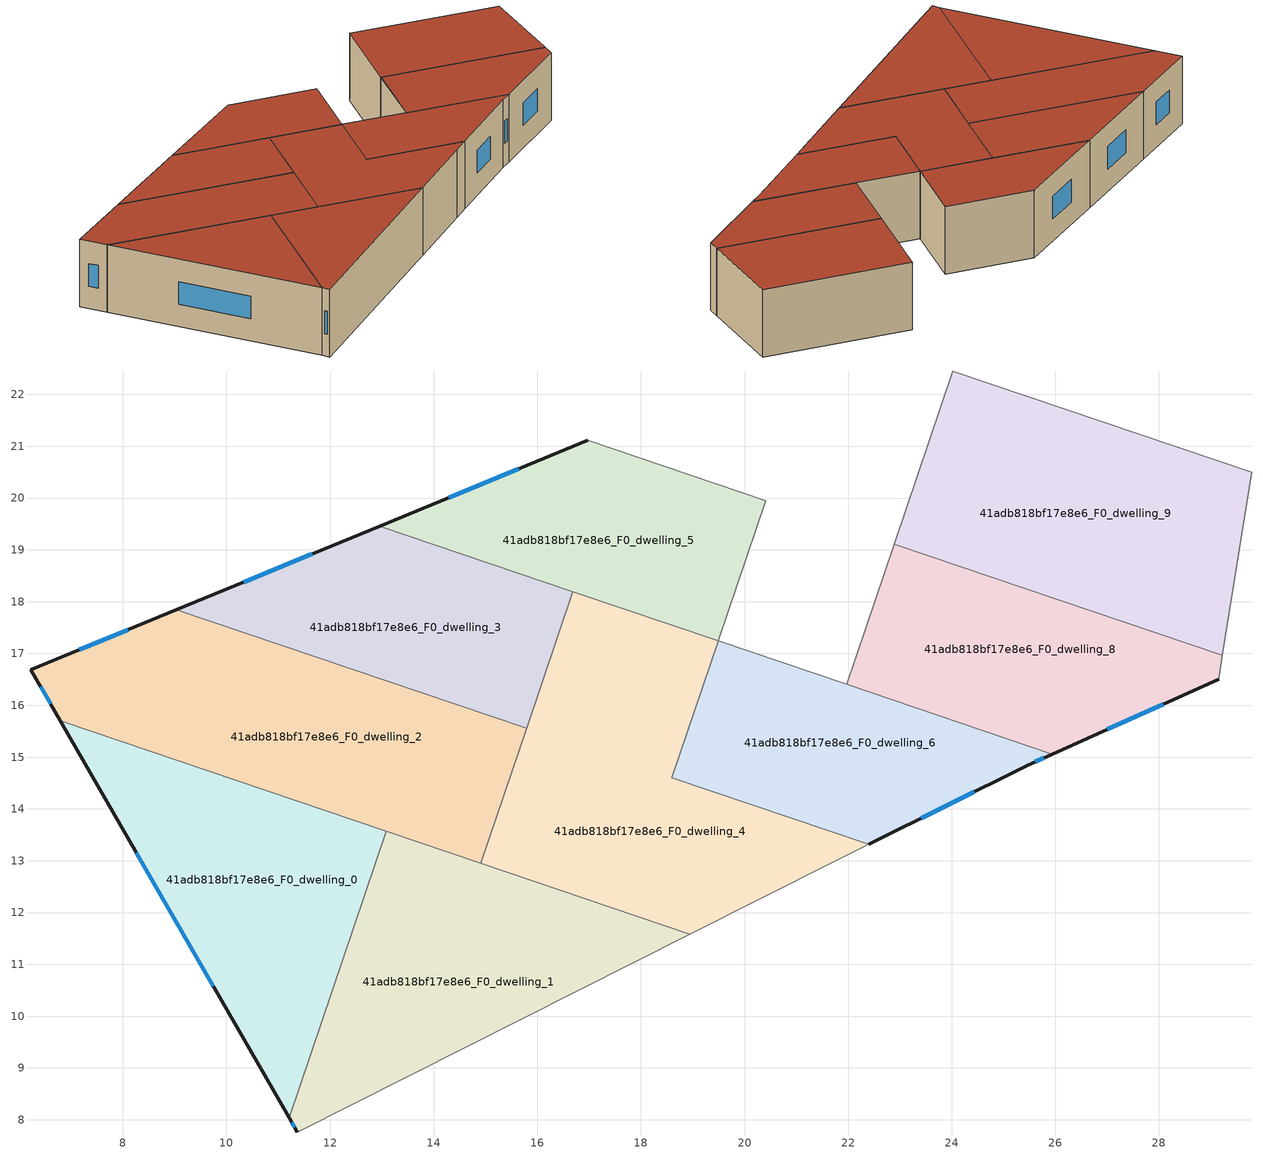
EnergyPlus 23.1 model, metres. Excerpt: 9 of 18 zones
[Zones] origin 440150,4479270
41adb818bf17e8e6_F0_dwelling_0
 floor ground (EU_floor_Construction): 13.09,13.57 11.21,8.04 6.79,15.7 z0
 wall outside (EU_wall_Construction): 6.79,15.7 11.21,8.04 z0:3
 wall to 41adb818bf17e8e6_F0_dwelling_2 (EU_wall_Construction): 13.09,13.57 6.79,15.7 z0:3
 wall to 41adb818bf17e8e6_F0_dwelling_1 (EU_wall_Construction): 11.21,8.04 13.09,13.57 z0:3
 window (EU_Window_Construction): 8.26,13.16 9.75,10.58 z0.99:2.01
 roof outside (EU_roof_Construction): 11.21,8.04 13.09,13.57 6.79,15.7 z3
41adb818bf17e8e6_F0_dwelling_1
 floor ground (EU_floor_Construction): 18.95,11.58 11.37,7.76 11.21,8.04 13.09,13.57 z0
 wall outside (EU_wall_Construction): 11.21,8.04 11.37,7.76 z0:3
 wall adiabatic (EU_wall_Construction): 11.37,7.76 18.95,11.58 z0:3
 wall to 41adb818bf17e8e6_F0_dwelling_4 (EU_wall_Construction): 18.95,11.58 14.91,12.95 z0:3
 wall to 41adb818bf17e8e6_F0_dwelling_2 (EU_wall_Construction): 14.91,12.95 13.09,13.57 z0:3
 window (EU_Window_Construction): 11.26,7.95 11.32,7.85 z0.99:2.01
 roof outside (EU_roof_Construction): 18.95,11.58 13.09,13.57 11.21,8.04 11.37,7.76 z3
41adb818bf17e8e6_F0_dwelling_2
 floor ground (EU_floor_Construction): 15.79,15.55 14.91,12.95 6.79,15.7 6.22,16.69 9.03,17.84 z0
 wall outside (EU_wall_Construction): 9.03,17.84 6.22,16.69 6.79,15.7 z0:3
 wall to 41adb818bf17e8e6_F0_dwelling_3 (EU_wall_Construction): 15.79,15.55 9.03,17.84 z0:3
 wall to 41adb818bf17e8e6_F0_dwelling_4 (EU_wall_Construction): 14.91,12.95 15.79,15.55 z0:3
 window (EU_Window_Construction): 6.41,16.36 6.61,16.03 / 8.1,17.46 7.16,17.07 z0.99:2.01
 roof outside (EU_roof_Construction): 14.91,12.95 15.79,15.55 9.03,17.84 6.22,16.69 6.79,15.7 z3
41adb818bf17e8e6_F0_dwelling_3
 floor ground (EU_floor_Construction): 16.69,18.2 15.79,15.55 9.03,17.84 12.96,19.46 z0
 wall outside (EU_wall_Construction): 12.96,19.46 9.03,17.84 z0:3
 wall to 41adb818bf17e8e6_F0_dwelling_5 (EU_wall_Construction): 16.69,18.2 12.96,19.46 z0:3
 wall to 41adb818bf17e8e6_F0_dwelling_4 (EU_wall_Construction): 15.79,15.56 16.69,18.2 z0:3
 window (EU_Window_Construction): 11.66,18.92 10.34,18.38 z0.99:2.01
 roof outside (EU_roof_Construction): 15.79,15.55 16.69,18.2 12.96,19.46 9.03,17.84 z3
41adb818bf17e8e6_F0_dwelling_4
 floor ground (EU_floor_Construction): 19.49,17.24 18.6,14.6 22.4,13.31 21.72,12.98 18.95,11.58 14.91,12.95 16.69,18.2 z0
 wall adiabatic (EU_wall_Construction): 18.95,11.58 21.72,12.98 22.4,13.31 z0:3
 wall to 41adb818bf17e8e6_F0_dwelling_6 (EU_wall_Construction): 22.4,13.31 18.6,14.6 19.49,17.24 z0:3
 wall to 41adb818bf17e8e6_F0_dwelling_5 (EU_wall_Construction): 19.49,17.24 16.69,18.2 z0:3
 roof outside (EU_roof_Construction): 21.72,12.98 22.4,13.31 18.6,14.6 19.49,17.24 16.69,18.2 14.91,12.95 18.95,11.58 z3
41adb818bf17e8e6_F0_dwelling_5
 floor ground (EU_floor_Construction): 20.41,19.95 19.49,17.24 12.96,19.46 16.98,21.12 z0
 wall outside (EU_wall_Construction): 16.98,21.12 12.96,19.46 z0:3
 wall to 41adb818bf17e8e6_F0_dwelling_7 (EU_wall_Construction): 19.5,17.25 20.41,19.95 16.98,21.12 z0:3
 window (EU_Window_Construction): 15.64,20.57 14.29,20.01 z0.99:2.01
 roof outside (EU_roof_Construction): 19.49,17.24 20.41,19.95 16.98,21.12 12.96,19.46 z3
41adb818bf17e8e6_F0_dwelling_6
 floor ground (EU_floor_Construction): 25.94,15.06 25.45,14.83 22.4,13.31 18.6,14.6 19.49,17.24 z0
 wall outside (EU_wall_Construction): 22.4,13.31 25.45,14.83 25.94,15.06 z0:3
 wall to 41adb818bf17e8e6_F0_dwelling_8 (EU_wall_Construction): 25.94,15.06 21.97,16.4 z0:3
 wall to 41adb818bf17e8e6_F0_dwelling_7 (EU_wall_Construction): 21.97,16.4 19.49,17.24 z0:3
 window (EU_Window_Construction): 25.61,14.91 25.78,14.98 / 23.41,13.82 24.44,14.33 z0.99:2.01
 roof outside (EU_roof_Construction): 25.45,14.83 25.94,15.06 19.49,17.24 18.6,14.6 22.4,13.31 z3
41adb818bf17e8e6_F0_dwelling_8
 floor ground (EU_floor_Construction): 29.22,16.96 29.15,16.5 25.94,15.06 21.97,16.4 22.89,19.11 z0
 wall outside (EU_wall_Construction): 25.94,15.06 29.15,16.5 z0:3
 wall adiabatic (EU_wall_Construction): 29.15,16.5 29.22,16.96 z0:3
 wall to 41adb818bf17e8e6_F0_dwelling_9 (EU_wall_Construction): 29.22,16.96 22.89,19.11 z0:3
 wall to 41adb818bf17e8e6_F0_dwelling_7 (EU_wall_Construction): 22.89,19.11 21.97,16.4 z0:3
 window (EU_Window_Construction): 27.01,15.54 28.09,16.02 z0.99:2.01
 roof outside (EU_roof_Construction): 29.15,16.5 29.22,16.96 22.89,19.11 21.97,16.4 25.94,15.06 z3
41adb818bf17e8e6_F0_dwelling_9
 floor ground (EU_floor_Construction): 29.79,20.5 29.22,16.96 22.89,19.11 24.02,22.45 z0
 wall adiabatic (EU_wall_Construction): 29.22,16.96 29.79,20.5 z0:3
 wall to 41adb818bf17e8e6_F0_dwelling_11 (EU_wall_Construction): 29.79,20.5 24.02,22.45 z0:3
 wall to 41adb818bf17e8e6_F0_dwelling_7 (EU_wall_Construction): 24.02,22.45 22.89,19.11 z0:3
 roof outside (EU_roof_Construction): 29.22,16.96 29.79,20.5 24.02,22.45 22.89,19.11 z3
[Building]
EU S2 Campaign: North Axis=0; Terrain=City; Solar Distribution=FullExterior
[Site:Location]
Madrid: Latitude=40.5; Longitude=-3.5; Time Zone=1; Elevation=609
[SizingPeriod:WeatherFileDays]
AnnualSizingPeriod: Begin Month=1; Begin Day of Month=1; End Month=12; End Day of Month=31; Day of Week for Start Day=Monday; Use Weather File Daylight Saving Period=No; Use Weather File Rain and Snow Indicators=No
[MATERIAL]
EU_InternalMass_Material: Roughness=MediumRough; Thickness=0.1; Conductivity=1; Density=1800; Specific Heat=900; Thermal Absorptance=0.9; Solar Absorptance=0.7; Visible Absorptance=0.7
[MATERIAL:NOMASS] Roughness=MediumRough; Thermal Absorptance=0.9; Solar Absorptance=0.7; Visible Absorptance=0.7
Name | Thermal Resistance
EU_wall_NoMass | 0.609216
EU_roof_NoMass | 0.513268
EU_floor_NoMass | 0.568163
[WINDOWMATERIAL:SIMPLEGLAZINGSYSTEM]
EU_Window_SimpleGlazing: UFactor=5.50606; Solar Heat Gain Coefficient=0.85; Visible Transmittance=0.85
[CONSTRUCTION]
EU_wall_Construction: EU_wall_NoMass
EU_roof_Construction: EU_roof_NoMass
EU_floor_Construction: EU_floor_NoMass
EU_InternalMass_Construction: EU_InternalMass_Material
EU_Window_Construction: EU_Window_SimpleGlazing
[ZONE] Type=1; Multiplier=1; Ceiling Height=autocalculate; Floor Area=autocalculate; Part of Total Floor Area=Yes
Name | Volume
41adb818bf17e8e6_F0_dwelling_0 | 58.1737
41adb818bf17e8e6_F0_dwelling_1 | 58.1675
41adb818bf17e8e6_F0_dwelling_2 | 69.9708
41adb818bf17e8e6_F0_dwelling_3 | 46.3499
41adb818bf17e8e6_F0_dwelling_4 | 71.1464
41adb818bf17e8e6_F0_dwelling_5 | 45.1696
41adb818bf17e8e6_F0_dwelling_6 | 45.1047
41adb818bf17e8e6_F0_dwelling_8 | 48.7211
41adb818bf17e8e6_F0_dwelling_9 | 67.6132
[INTERNALMASS] Construction=EU_InternalMass_Construction
Name | Zone or ZoneList | Surface Area
41adb818bf17e8e6_F0_dwelling_0_EU_InternalMass | 41adb818bf17e8e6_F0_dwelling_0 | 19.3928
41adb818bf17e8e6_F0_dwelling_1_EU_InternalMass | 41adb818bf17e8e6_F0_dwelling_1 | 19.3918
41adb818bf17e8e6_F0_dwelling_2_EU_InternalMass | 41adb818bf17e8e6_F0_dwelling_2 | 23.326
41adb818bf17e8e6_F0_dwelling_3_EU_InternalMass | 41adb818bf17e8e6_F0_dwelling_3 | 15.4509
41adb818bf17e8e6_F0_dwelling_4_EU_InternalMass | 41adb818bf17e8e6_F0_dwelling_4 | 23.7152
41adb818bf17e8e6_F0_dwelling_5_EU_InternalMass | 41adb818bf17e8e6_F0_dwelling_5 | 15.0557
41adb818bf17e8e6_F0_dwelling_6_EU_InternalMass | 41adb818bf17e8e6_F0_dwelling_6 | 15.0539
41adb818bf17e8e6_F0_dwelling_8_EU_InternalMass | 41adb818bf17e8e6_F0_dwelling_8 | 16.2409
41adb818bf17e8e6_F0_dwelling_9_EU_InternalMass | 41adb818bf17e8e6_F0_dwelling_9 | 22.5376
[OTHEREQUIPMENT] Fuel Type=Electricity; Design Level Calculation Method=Watts/Area; Power per Zone Floor Area=1; Fraction Latent=0; Fraction Radiant=0; Fraction Lost=0; Carbon Dioxide Generation Rate=0; EndUse Subcategory=EU_Step8_InternalGains
Name | Zone or ZoneList or Space or SpaceList | Schedule
EU_Step8_InternalGain_41adb818bf17e8e6_F0_dwelling_0_f000 | 41adb818bf17e8e6_F0_dwelling_0 | EU_Step8_GainSchedule_41adb818bf17e8e6_F0_dwelling_0_f000
EU_Step8_InternalGain_41adb818bf17e8e6_F0_dwelling_1_f000 | 41adb818bf17e8e6_F0_dwelling_1 | EU_Step8_GainSchedule_41adb818bf17e8e6_F0_dwelling_1_f000
EU_Step8_InternalGain_41adb818bf17e8e6_F0_dwelling_2_f000 | 41adb818bf17e8e6_F0_dwelling_2 | EU_Step8_GainSchedule_41adb818bf17e8e6_F0_dwelling_2_f000
EU_Step8_InternalGain_41adb818bf17e8e6_F0_dwelling_3_f000 | 41adb818bf17e8e6_F0_dwelling_3 | EU_Step8_GainSchedule_41adb818bf17e8e6_F0_dwelling_3_f000
EU_Step8_InternalGain_41adb818bf17e8e6_F0_dwelling_4_f000 | 41adb818bf17e8e6_F0_dwelling_4 | EU_Step8_GainSchedule_41adb818bf17e8e6_F0_dwelling_4_f000
EU_Step8_InternalGain_41adb818bf17e8e6_F0_dwelling_5_f000 | 41adb818bf17e8e6_F0_dwelling_5 | EU_Step8_GainSchedule_41adb818bf17e8e6_F0_dwelling_5_f000
EU_Step8_InternalGain_41adb818bf17e8e6_F0_dwelling_6_f000 | 41adb818bf17e8e6_F0_dwelling_6 | EU_Step8_GainSchedule_41adb818bf17e8e6_F0_dwelling_6_f000
EU_Step8_InternalGain_41adb818bf17e8e6_F0_dwelling_8_f000 | 41adb818bf17e8e6_F0_dwelling_8 | EU_Step8_GainSchedule_41adb818bf17e8e6_F0_dwelling_8_f000
EU_Step8_InternalGain_41adb818bf17e8e6_F0_dwelling_9_f000 | 41adb818bf17e8e6_F0_dwelling_9 | EU_Step8_GainSchedule_41adb818bf17e8e6_F0_dwelling_9_f000
[ZONEVENTILATION:DESIGNFLOWRATE] Schedule=EU_AlwaysOn; Design Flow Rate Calculation Method=AirChanges/Hour; Air Changes per Hour=0.752966; Ventilation Type=Natural; Fan Pressure Rise=0; Fan Total Efficiency=1; Constant Term Coefficient=1; Temperature Term Coefficient=0; Velocity Term Coefficient=0; Velocity Squared Term Coefficient=0; Minimum Indoor Temperature=-100; Maximum Indoor Temperature=100; Delta Temperature=-100; Minimum Outdoor Temperature=-100; Maximum Outdoor Temperature=100; Maximum Wind Speed=40
Name | Zone or ZoneList or Space or SpaceList
EU_ConstantAir_41adb818bf17e8e6_F0_dwelling_0 | 41adb818bf17e8e6_F0_dwelling_0
EU_ConstantAir_41adb818bf17e8e6_F0_dwelling_1 | 41adb818bf17e8e6_F0_dwelling_1
EU_ConstantAir_41adb818bf17e8e6_F0_dwelling_2 | 41adb818bf17e8e6_F0_dwelling_2
EU_ConstantAir_41adb818bf17e8e6_F0_dwelling_3 | 41adb818bf17e8e6_F0_dwelling_3
EU_ConstantAir_41adb818bf17e8e6_F0_dwelling_4 | 41adb818bf17e8e6_F0_dwelling_4
EU_ConstantAir_41adb818bf17e8e6_F0_dwelling_5 | 41adb818bf17e8e6_F0_dwelling_5
EU_ConstantAir_41adb818bf17e8e6_F0_dwelling_6 | 41adb818bf17e8e6_F0_dwelling_6
EU_ConstantAir_41adb818bf17e8e6_F0_dwelling_8 | 41adb818bf17e8e6_F0_dwelling_8
EU_ConstantAir_41adb818bf17e8e6_F0_dwelling_9 | 41adb818bf17e8e6_F0_dwelling_9
[HVACTEMPLATE:THERMOSTAT] Constant Heating Setpoint=20; Constant Cooling Setpoint=50
EU_HeatOnly_41adb818bf17e8e6_F0_dwelling_0; EU_HeatOnly_41adb818bf17e8e6_F0_dwelling_1; EU_HeatOnly_41adb818bf17e8e6_F0_dwelling_2; EU_HeatOnly_41adb818bf17e8e6_F0_dwelling_3; EU_HeatOnly_41adb818bf17e8e6_F0_dwelling_4; EU_HeatOnly_41adb818bf17e8e6_F0_dwelling_5; EU_HeatOnly_41adb818bf17e8e6_F0_dwelling_6; EU_HeatOnly_41adb818bf17e8e6_F0_dwelling_7; EU_HeatOnly_41adb818bf17e8e6_F0_dwelling_8; EU_HeatOnly_41adb818bf17e8e6_F0_dwelling_9; EU_HeatOnly_41adb818bf17e8e6_F0_dwelling_10; EU_HeatOnly_41adb818bf17e8e6_F0_dwelling_11; EU_HeatOnly_41adb818bf17e8e6_F0_dwelling_12; EU_HeatOnly_41adb818bf17e8e6_F0_dwelling_13; EU_HeatOnly_41adb818bf17e8e6_F0_dwelling_14; EU_HeatOnly_41adb818bf17e8e6_F0_dwelling_15; EU_HeatOnly_41adb818bf17e8e6_F0_dwelling_16; EU_HeatOnly_41adb818bf17e8e6_F0_dwelling_17
[HVACTEMPLATE:ZONE:IDEALLOADSAIRSYSTEM] System Availability Schedule=EU_AlwaysOn; Maximum Heating Supply Air Temperature=50; Minimum Cooling Supply Air Temperature=13; Maximum Heating Supply Air Humidity Ratio=0.0156; Minimum Cooling Supply Air Humidity Ratio=0.0077; Heating Limit=NoLimit; Cooling Limit=NoLimit; Heating Availability Schedule=EU_AlwaysOn; Cooling Availability Schedule=EU_CoolingOff; Dehumidification Control Type=ConstantSensibleHeatRatio; Cooling Sensible Heat Ratio=0.7; Dehumidification Setpoint=60; Humidification Control Type=None; Humidification Setpoint=30; Outdoor Air Method=None; Outdoor Air Flow Rate per Person=0.00944; Outdoor Air Flow Rate per Zone Floor Area=0; Outdoor Air Flow Rate per Zone=0; Demand Controlled Ventilation Type=None; Outdoor Air Economizer Type=NoEconomizer; Heat Recovery Type=None; Sensible Heat Recovery Effectiveness=0.7; Latent Heat Recovery Effectiveness=0.65
Name | Template Thermostat
41adb818bf17e8e6_F0_dwelling_0 | EU_HeatOnly_41adb818bf17e8e6_F0_dwelling_0
41adb818bf17e8e6_F0_dwelling_1 | EU_HeatOnly_41adb818bf17e8e6_F0_dwelling_1
41adb818bf17e8e6_F0_dwelling_2 | EU_HeatOnly_41adb818bf17e8e6_F0_dwelling_2
41adb818bf17e8e6_F0_dwelling_3 | EU_HeatOnly_41adb818bf17e8e6_F0_dwelling_3
41adb818bf17e8e6_F0_dwelling_4 | EU_HeatOnly_41adb818bf17e8e6_F0_dwelling_4
41adb818bf17e8e6_F0_dwelling_5 | EU_HeatOnly_41adb818bf17e8e6_F0_dwelling_5
41adb818bf17e8e6_F0_dwelling_6 | EU_HeatOnly_41adb818bf17e8e6_F0_dwelling_6
41adb818bf17e8e6_F0_dwelling_8 | EU_HeatOnly_41adb818bf17e8e6_F0_dwelling_8
41adb818bf17e8e6_F0_dwelling_9 | EU_HeatOnly_41adb818bf17e8e6_F0_dwelling_9
[SIZING:ZONE] Zone Cooling Design Supply Air Temperature Input Method=SupplyAirTemperature; Zone Cooling Design Supply Air Temperature=13; Zone Heating Design Supply Air Temperature Input Method=SupplyAirTemperature; Zone Heating Design Supply Air Temperature=50; Zone Cooling Design Supply Air Humidity Ratio=0.008; Zone Heating Design Supply Air Humidity Ratio=0.008; Cooling Design Air Flow Method=DesignDay; Cooling Design Air Flow Rate=0; Cooling Minimum Air Flow per Zone Floor Area=0.000762; Cooling Minimum Air Flow=0; Cooling Minimum Air Flow Fraction=0.2; Heating Design Air Flow Method=DesignDay; Heating Design Air Flow Rate=0; Heating Maximum Air Flow per Zone Floor Area=0.002032; Heating Maximum Air Flow=0.141576; Heating Maximum Air Flow Fraction=0.3; Account for Dedicated Outdoor Air System=No; Dedicated Outdoor Air System Control Strategy=NeutralSupplyAir; Dedicated Outdoor Air Low Setpoint Temperature for Design=autosize; Dedicated Outdoor Air High Setpoint Temperature for Design=autosize; Zone Load Sizing Method=Sensible Load Only No Latent Load; Zone Latent Cooling Design Supply Air Humidity Ratio Input Method=HumidityRatioDifference; Zone Cooling Design Supply Air Humidity Ratio Difference=0.005; Zone Latent Heating Design Supply Air Humidity Ratio Input Method=HumidityRatioDifference; Zone Humidification Design Supply Air Humidity Ratio Difference=0.005
41adb818bf17e8e6_F0_dwelling_0; 41adb818bf17e8e6_F0_dwelling_1; 41adb818bf17e8e6_F0_dwelling_2; 41adb818bf17e8e6_F0_dwelling_3; 41adb818bf17e8e6_F0_dwelling_4; 41adb818bf17e8e6_F0_dwelling_5; 41adb818bf17e8e6_F0_dwelling_6; 41adb818bf17e8e6_F0_dwelling_8; 41adb818bf17e8e6_F0_dwelling_9
[SCHEDULE:CONSTANT]
Name | Hourly Value
EU_AlwaysOn | 1
EU_CoolingOff | 0
[SCHEDULE:FILE] Column Number=1; Rows to Skip at Top=0; Number of Hours of Data=8760; Column Separator=Comma; Interpolate to Timestep=No; Minutes per Item=60; Adjust Schedule for Daylight Savings=Yes
Name | File
EU_Step8_GainSchedule_41adb818bf17e8e6_F0_dwelling_0_f000 | ../../schedules/41adb818bf17e8e6/41adb818bf17e8e6_F0_dwelling_0_f000_gain.csv
EU_Step8_GainSchedule_41adb818bf17e8e6_F0_dwelling_1_f000 | ../../schedules/41adb818bf17e8e6/41adb818bf17e8e6_F0_dwelling_1_f000_gain.csv
EU_Step8_GainSchedule_41adb818bf17e8e6_F0_dwelling_2_f000 | ../../schedules/41adb818bf17e8e6/41adb818bf17e8e6_F0_dwelling_2_f000_gain.csv
EU_Step8_GainSchedule_41adb818bf17e8e6_F0_dwelling_3_f000 | ../../schedules/41adb818bf17e8e6/41adb818bf17e8e6_F0_dwelling_3_f000_gain.csv
EU_Step8_GainSchedule_41adb818bf17e8e6_F0_dwelling_4_f000 | ../../schedules/41adb818bf17e8e6/41adb818bf17e8e6_F0_dwelling_4_f000_gain.csv
EU_Step8_GainSchedule_41adb818bf17e8e6_F0_dwelling_5_f000 | ../../schedules/41adb818bf17e8e6/41adb818bf17e8e6_F0_dwelling_5_f000_gain.csv
EU_Step8_GainSchedule_41adb818bf17e8e6_F0_dwelling_6_f000 | ../../schedules/41adb818bf17e8e6/41adb818bf17e8e6_F0_dwelling_6_f000_gain.csv
EU_Step8_GainSchedule_41adb818bf17e8e6_F0_dwelling_8_f000 | ../../schedules/41adb818bf17e8e6/41adb818bf17e8e6_F0_dwelling_8_f000_gain.csv
EU_Step8_GainSchedule_41adb818bf17e8e6_F0_dwelling_9_f000 | ../../schedules/41adb818bf17e8e6/41adb818bf17e8e6_F0_dwelling_9_f000_gain.csv
